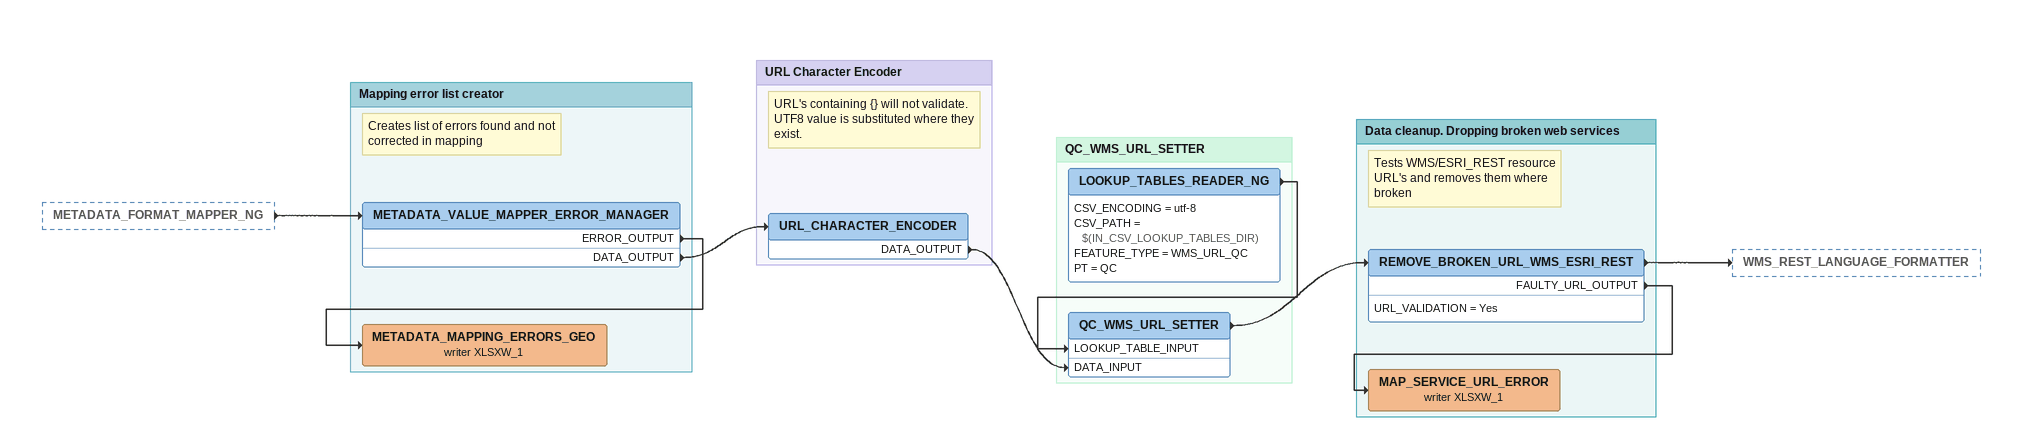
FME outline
METADATA_FORMAT_MAPPER_NG [outside]
    -> METADATA_VALUE_MAPPER_ERROR_MANAGER

Bookmark: Mapping error list creator
Note: Creates list of errors found and not corrected in mapping
METADATA_VALUE_MAPPER_ERROR_MANAGER
    ERROR_OUTPUT -> METADATA_MAPPING_ERRORS_GEO (writer XLSXW_1)
    DATA_OUTPUT -> URL_CHARACTER_ENCODER
METADATA_MAPPING_ERRORS_GEO (writer XLSXW_1)

Bookmark: URL Character Encoder
Note: URL's containing {} will not validate. UTF8 value is substituted where they exist.
URL_CHARACTER_ENCODER
    DATA_OUTPUT -> QC_WMS_URL_SETTER [DATA_INPUT]

Bookmark: QC_WMS_URL_SETTER
LOOKUP_TABLES_READER_NG
    CSV_ENCODING = utf-8
    CSV_PATH = $(IN_CSV_LOOKUP_TABLES_DIR)
    FEATURE_TYPE = WMS_URL_QC
    PT = QC
    -> QC_WMS_URL_SETTER [LOOKUP_TABLE_INPUT]
QC_WMS_URL_SETTER
    -> REMOVE_BROKEN_URL_WMS_ESRI_REST

Bookmark: Data cleanup. Dropping broken web services
Note: Tests WMS/ESRI_REST resource URL's and removes them where broken
REMOVE_BROKEN_URL_WMS_ESRI_REST
    URL_VALIDATION = Yes
    -> WMS_REST_LANGUAGE_FORMATTER
    FAULTY_URL_OUTPUT -> MAP_SERVICE_URL_ERROR (writer XLSXW_1)
MAP_SERVICE_URL_ERROR (writer XLSXW_1)
